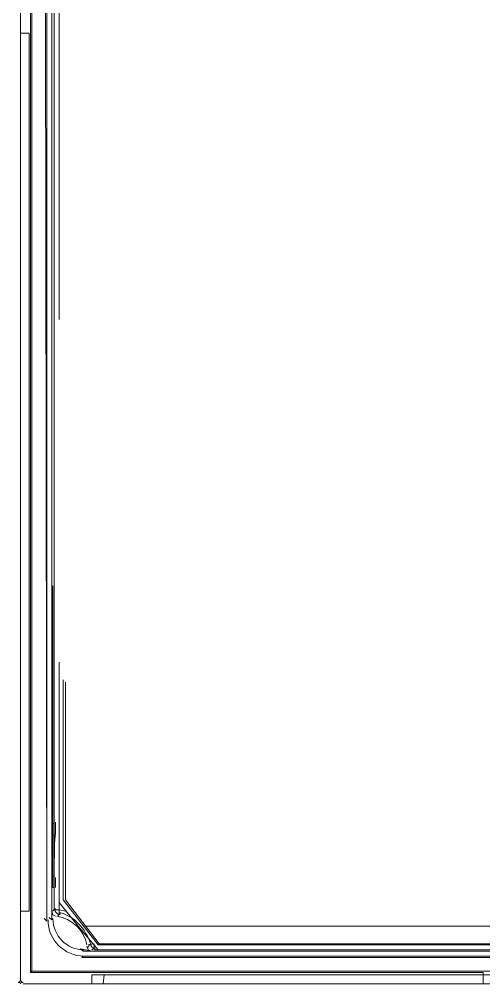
# Model space of a CAD drawing. Header units: metres. Extents: x 2999 to 3164, y 1641 to 1678.
# Drawn here: x 3005.453 to 3006.03, y 1655.211 to 1656.407 of the extents above; entities that cross this region are included whole.
import ezdxf

# ---------------------------------------------------------------- set-up
doc = ezdxf.new("R2010")
doc.units = ezdxf.units.M

msp = doc.modelspace()

# ---------------------------------------------------------------- linework, layer by layer
at = {"color": 7, "linetype": 'Continuous', "lineweight": 20, "true_color": 0x000007}
for points in [[(3005.4548, 1657.7436), (3005.4548, 1655.2155), (3005.4548, 1655.2155)], [(3005.4548, 1657.7436), (3005.4548, 1655.2155), (3005.4548, 1655.2155)], [(3005.4967, 1655.7447), (3005.4967, 1657.6629), (3005.4936, 1657.666), (3005.4936, 1657.5295)], [(3005.4967, 1657.6629), (3005.5029, 1657.6629), (3005.5029, 1656.0349)], [(3005.4672, 1657.6443), (3005.4672, 1655.2248), (3005.4672, 1655.2248)], [(3005.4688, 1657.6521), (3005.4688, 1655.2264), (3005.4688, 1655.2264)], [(3005.4874, 1657.5357), (3005.4843, 1657.5388), (3005.4874, 1655.2884)], [(3005.4936, 1655.29), (3005.4936, 1657.5295), (3005.4874, 1657.5357), (3005.4874, 1655.2884)], [(3005.4548, 1656.3903), (3005.4657, 1656.3903), (3005.4657, 1655.3009), (3005.4548, 1655.3009)], [(3005.4967, 1655.3024), (3005.4967, 1655.7447), (3005.4967, 1655.7447)], [(3005.4967, 1655.3303), (3005.4951, 1655.3303), (3005.4951, 1655.7044)], [(3005.4967, 1655.7044), (3005.4967, 1655.4095), (3005.4967, 1655.4095)], [(3005.5029, 1655.6097), (3005.5029, 1655.3117), (3005.5029, 1655.3117)], [(3005.5076, 1655.3148), (3005.5076, 1655.588), (3005.5076, 1655.588)], [(3005.5107, 1655.3148), (3005.5107, 1655.5849), (3005.5107, 1655.5849)], [(3005.4967, 1655.4095), (3005.4951, 1655.4095), (3005.4951, 1655.4095)], [(3005.4967, 1655.3955), (3005.4951, 1655.3955), (3005.4951, 1655.3955)], [(3005.4967, 1655.3443), (3005.4951, 1655.3443), (3005.4951, 1655.3443)], [(3005.4967, 1655.3303), (3005.4951, 1655.3303), (3005.4951, 1655.3303)], [(3005.5029, 1655.3117), (3005.5029, 1655.3024), (3005.5029, 1655.3024)], [(3005.5029, 1655.3117), (3005.5262, 1655.2822), (3005.5262, 1655.2822)], [(3005.551, 1655.259), (3005.5076, 1655.3148), (3005.5076, 1655.3148)], [(3005.5526, 1655.2605), (3005.5107, 1655.3148), (3005.5107, 1655.3148)], [(3005.4936, 1655.3009), (3005.4936, 1655.29), (3005.4936, 1655.29)], [(3005.4982, 1655.2947), (3005.4951, 1655.2962), (3005.4936, 1655.3009)], [(3005.5029, 1655.2962), (3005.5029, 1655.3024), (3005.4967, 1655.3024)], [(3005.5029, 1655.3024), (3005.5107, 1655.3009), (3005.5122, 1655.3009)], [(3005.4874, 1655.2884), (3005.4843, 1655.2916), (3005.4843, 1655.2916)], [(3005.4936, 1655.29), (3005.4905, 1655.2931), (3005.4905, 1655.2931)], [(3005.551, 1655.2528), (3005.5262, 1655.2822), (3005.5262, 1655.2822)], [(3005.5355, 1655.2822), (3006.0616, 1655.2822), (3006.0616, 1655.2822)], [(3006.0694, 1655.2822), (3006.0694, 1655.2528), (3005.551, 1655.2528)], [(3005.5324, 1655.2512), (3005.5293, 1655.2543), (3005.5433, 1655.2512)], [(3006.6451, 1655.2512), (3005.5324, 1655.2512), (3005.5324, 1655.2512)], [(3005.5433, 1655.2512), (3005.5386, 1655.2528), (3005.537, 1655.2574)], [(3005.5448, 1655.2605), (3005.5386, 1655.259), (3005.5386, 1655.259)], [(3005.5464, 1655.2605), (3005.5464, 1655.2528), (3005.5464, 1655.2528)], [(3005.551, 1655.2528), (3005.5464, 1655.2528), (3005.5464, 1655.2528)], [(3005.551, 1655.259), (3006.0632, 1655.259), (3006.0632, 1655.259)], [(3005.5526, 1655.2605), (3006.0616, 1655.2605), (3006.0616, 1655.2605)], [(3005.5324, 1655.245), (3005.5308, 1655.2434), (3005.5308, 1655.2434)], [(3005.5308, 1655.2434), (3006.6451, 1655.2434), (3006.6451, 1655.245)], [(3006.6451, 1655.245), (3005.5324, 1655.245), (3005.5324, 1655.245)], [(3006.029, 1655.2248), (3005.4672, 1655.2248), (3005.4688, 1655.2264)], [(3006.147, 1655.2248), (3006.7088, 1655.2248), (3006.7072, 1655.2264), (3005.4688, 1655.2264)], [(3005.5433, 1655.2108), (3005.5433, 1655.2217), (3005.5588, 1655.2217), (3005.5572, 1655.2108)], [(3006.6188, 1655.2217), (3005.5588, 1655.2217), (3005.5588, 1655.2217)], [(3006.029, 1655.2248), (3006.029, 1655.2108), (3006.043, 1655.2108)], [(3005.4579, 1655.2108), (3006.7212, 1655.2108), (3006.7212, 1655.2108)], [(3006.029, 1655.2108), (3005.4579, 1655.2108), (3005.4579, 1655.2108)]]:
    msp.add_lwpolyline(points, dxfattribs=at)
for points in [[(3005.4982, 1655.3971), (3005.4982, 1655.3986), (3005.4982, 1655.4048), (3005.4982, 1655.4111)], [(3005.4982, 1655.3971), (3005.4967, 1655.3909), (3005.4967, 1655.3691), (3005.4967, 1655.3443)], [(3005.4982, 1655.3303), (3005.4982, 1655.3303), (3005.4982, 1655.3366), (3005.4982, 1655.3428)], [(3005.4982, 1655.304), (3005.4967, 1655.3024), (3005.4951, 1655.3024), (3005.4951, 1655.3009)], [(3005.4967, 1655.304), (3005.4967, 1655.3009), (3005.4998, 1655.2978), (3005.5029, 1655.2962)], [(3005.5045, 1655.2978), (3005.5029, 1655.2962), (3005.5014, 1655.2962), (3005.5014, 1655.2947)], [(3005.5417, 1655.2605), (3005.5355, 1655.2791), (3005.5215, 1655.2947), (3005.5029, 1655.2993)], [(3005.4889, 1655.29), (3005.4889, 1655.2652), (3005.5091, 1655.245), (3005.5339, 1655.245)], [(3005.4889, 1655.29), (3005.4889, 1655.2652), (3005.5091, 1655.245), (3005.5339, 1655.245)], [(3005.4951, 1655.2916), (3005.4951, 1655.2698), (3005.5122, 1655.2528), (3005.5339, 1655.2528)], [(3005.4951, 1655.2916), (3005.4951, 1655.2698), (3005.5122, 1655.2528), (3005.5339, 1655.2528)], [(3005.537, 1655.259), (3005.5339, 1655.2776), (3005.5184, 1655.2916), (3005.4998, 1655.2947)], [(3005.5386, 1655.2559), (3005.5386, 1655.2574), (3005.5401, 1655.2574), (3005.5401, 1655.259)], [(3005.5417, 1655.2605), (3005.5417, 1655.2574), (3005.5448, 1655.2543), (3005.5479, 1655.2543)], [(3005.5433, 1655.2528), (3005.5448, 1655.2543), (3005.5448, 1655.2543), (3005.5464, 1655.2559)], [(3005.4517, 1655.2124), (3005.4532, 1655.2124), (3005.4548, 1655.214), (3005.4548, 1655.2155)], [(3005.4548, 1655.2155), (3005.4548, 1655.214), (3005.4563, 1655.2124), (3005.4579, 1655.2124)], [(3005.4548, 1655.2108), (3005.4548, 1655.2124), (3005.4532, 1655.2124), (3005.4517, 1655.2124)], [(3005.4579, 1655.2124), (3005.4563, 1655.2124), (3005.4548, 1655.2124), (3005.4548, 1655.2108)]]:
    msp.add_open_spline(points, degree=3, dxfattribs=at)

doc.saveas('drawing.dxf')
